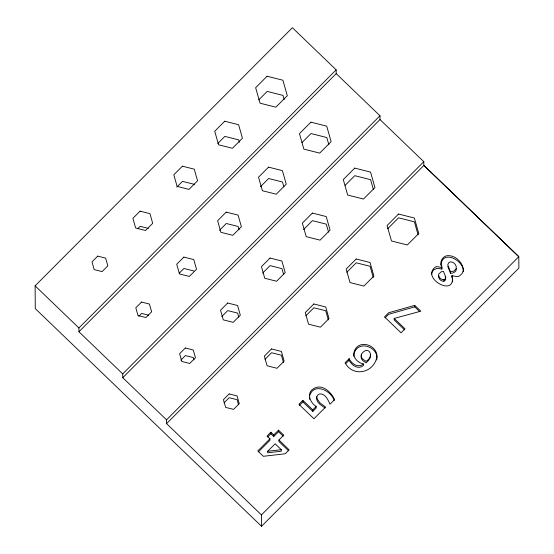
<?xml version="1.0" encoding="UTF-8"?>
<svg xmlns="http://www.w3.org/2000/svg" width="554" height="554" viewBox="0 0 554 554"><rect width="100%" height="100%" fill="white"/><g stroke="black" fill="none" stroke-linecap="round" stroke-linejoin="round"><path stroke-width="0.83" d="M452.653 281.958L452.036 275.733L457.431 276.626L459.418 276.003L462.209 273.406L463.331 270.227M438.657 275.677C438.041 278.6 441.074 281.46 443.927 281.245L445.672 279.791L445.229 276.481M376.762 359.955C379.365 347.372 358.715 339.498 354.269 352.946A8.282 8.144 -0.4 0 0 353.895 356.284M361.333 355.834L361.125 357.662L361.79 359.359L363.078 360.883L366.118 362.849C368.334 360.612 371.485 357.808 370.328 354.331M456.358 268.448L456.15 270.214L455.118 271.772L452.895 273.039L450.485 273.295L447.75 266.294M431.704 274.251L431.905 272.693L433.484 270.013L437.044 268.281L441.87 269.071L441.226 266.876M309.388 396.706C312.906 382.045 330.745 389.94 334.201 400.404M316.791 398.222L316.784 396.706L317.691 395.134L319.312 393.998C325.198 393.015 328.058 400.043 330.025 404.191L334.595 399.607C331.257 392.197 322.199 383.354 313.702 388.596C306.05 393.028 310.081 402.682 316.154 406.491L316.168 408.007L312.788 411.393L302.893 401.865L302.886 400.348L312.781 409.87L312.788 411.393M35.117 285.836L292.38 27.7L336.167 69.839L336.195 73.627L78.938 331.763L122.725 373.902L122.753 377.696L166.539 419.828L166.567 423.623L261.446 514.922L261.523 526.3L35.276 308.599L35.117 285.836L78.91 327.975L78.938 331.763M258.76 99.872L267.187 91.417L283.018 95.406L284.174 99.478M217.784 143.479L224.848 136.388L238.698 139.878L239.376 142.267M176.781 187.1L182.501 181.359L194.378 184.35M137.78 228.726L140.162 226.33L148.403 228.414M78.91 327.975L336.167 69.839M301.951 142.613L310.981 133.549L326.812 137.544L328.889 144.871M260.394 186.795L268.635 178.526L282.492 182.017L283.842 186.795M219.432 230.381L226.295 223.497L238.165 226.489L239.106 229.806M179.184 273.247L183.949 268.468L193.845 270.961M138.749 316.306L141.609 313.439L148.728 315.24M122.725 373.902L379.982 115.765L336.195 73.627M122.753 377.696L380.009 119.56L379.982 115.765M345.135 185.355L354.768 175.687L370.598 179.676L373.375 189.447M303.592 229.522L312.428 220.658L326.278 224.155L328.543 232.112M262.644 273.094L270.082 265.629L281.958 268.628L283.606 274.424M221.78 316.583L227.736 310.607L237.631 313.1L238.781 317.13M180.819 360.169L185.396 355.578L193.311 357.572L193.969 359.892M166.539 419.828L423.803 161.699L380.009 119.56M166.567 423.623L423.921 165.39L518.8 256.689L518.883 268.067L261.523 526.3M387.724 228.698L398.561 217.826L414.392 221.815L418.09 234.841M346.797 272.249L356.215 262.797L370.065 266.287L373.237 277.436M305.863 315.801L313.869 307.768L325.745 310.759L328.335 319.88M264.978 359.317L271.529 352.739L281.425 355.239L283.482 362.489M224.038 402.876L229.183 397.71L237.098 399.711L238.421 404.351M270.844 432.224L270.851 433.74L273.731 436.51L273.718 434.994L270.844 432.224L267.063 436.012L269.943 438.782L269.95 440.298L258.42 451.87M302.886 400.348L298.925 404.323L313.938 418.769L325.607 407.065L319.852 402.779L316.798 398.374M385.12 317.83L388.638 314.298L414.766 306.868L419.62 311.535M267.617 436.988L270.851 433.74M299.499 405.272L302.893 401.865M349.124 358.694L345.059 362.78C353.577 378.257 375.072 372.288 376.983 355.966C376.491 344.415 358.362 339.207 354.255 351.43A8.282 8.144 -0.4 0 0 355.052 358.203L357.06 360.682L360.072 362.801L363.41 363.985L363.424 365.501C358.154 369.996 351.638 365.301 349.138 360.218L349.124 358.694C351.631 363.784 358.14 368.479 363.41 363.985M269.943 438.782L257.804 450.963L263.351 456.295L285.227 453.768L289.146 449.834L278.925 440.001L283.745 435.167L278.537 430.16L273.718 434.994M345.648 363.715L349.138 360.218M463.345 271.744C464.023 263.081 454.876 254.12 446.185 255.858C442.625 257.063 440.201 260.913 440.977 264.653C444.661 270.837 437.438 264.715 435.098 267.319C420.777 278.371 456.496 298.128 452.036 275.733M273.731 436.51L278.551 431.677L278.537 430.16M267.672 451.288L275.144 443.789L281.287 449.696L281.293 451.212L267.686 452.805L267.672 451.288L281.287 449.696M312.781 409.87L316.154 406.491M452.043 277.249L452.119 275.65M261.446 514.922L518.8 256.689L423.824 165.487L423.803 161.699M443.913 279.728L445.049 279.119L445.852 277.374L443.429 271.356L441.143 271.806L438.65 274.161C438.034 277.083 441.067 279.936 443.913 279.728L443.927 281.245M414.752 305.351L388.631 312.775L384.518 316.902L401.068 332.822L405.022 328.854L394.178 318.418L420.825 311.189L414.752 305.351L414.766 306.868M450.478 271.779L454.072 271.051L456.136 268.697C457.112 265.248 453.719 261.516 450.215 261.897L448.74 262.762L447.736 264.77L450.478 271.779L450.485 273.295M324.99 407.979L319.859 404.295L318.051 402.266L316.812 399.891L316.784 396.706M404.434 329.789L394.185 319.935L394.178 318.418M278.551 431.677L283.177 436.123M288.558 450.776L278.932 441.517L278.925 440.001M463.296 269.95C462.188 259.514 442.009 249.632 440.949 265.318M309.388 398.028L309.561 399.358M441.94 267.471L441.87 269.071M361.326 354.318L361.111 356.146L361.783 357.842L363.071 359.366L366.104 361.333C375.287 355.931 368.022 344.401 361.326 354.318M267.083 76.237L255.643 87.719L260.041 103.189L275.871 107.178L287.311 95.703L282.914 80.233L267.083 76.237M224.737 121.215L214.73 131.256L218.574 144.788L232.431 148.285L242.437 138.244L238.594 124.705L224.737 121.215M182.398 166.186L173.817 174.794L177.114 186.393L188.99 189.392L197.563 180.784L194.274 169.178L182.398 166.186M140.051 211.157L132.905 218.331L135.654 227.999L145.543 230.492L152.696 223.324L149.947 213.65L140.051 211.157M97.712 256.128L91.992 261.869L94.187 269.604L102.102 271.599L107.822 265.858L105.627 258.129L97.712 256.128M310.898 122.171L299.465 133.646L303.855 149.116L319.686 153.112L331.126 141.63L326.728 126.16L310.898 122.171M268.558 167.142L258.545 177.183L262.395 190.721L276.245 194.212L286.252 184.17L282.408 170.639L268.558 167.142M226.212 212.113L217.632 220.721L220.928 232.327L232.805 235.318L241.385 226.711L238.088 215.111L226.212 212.113M183.873 257.091L176.719 264.258L179.468 273.932L189.364 276.425L196.511 269.251L193.762 259.584L183.873 257.091M141.526 302.062L135.806 307.795L138.001 315.531L145.924 317.532L151.637 311.791L149.442 304.056L141.526 302.062M354.712 168.097L343.279 179.579L347.67 195.05L363.5 199.038L374.94 187.564L370.55 172.093L354.712 168.097M312.373 213.075L302.366 223.117L306.21 236.648L320.06 240.145L330.066 230.104L326.223 216.566L312.373 213.075M270.027 258.046L261.453 266.654L264.743 278.253L276.619 281.252L285.199 272.644L281.903 261.038L270.027 258.046M227.687 303.017L220.54 310.192L223.283 319.859L233.179 322.352L240.325 315.178L237.583 305.51L227.687 303.017M185.341 347.988L179.621 353.729L181.823 361.464L189.738 363.459L195.458 357.718L193.256 349.983L185.341 347.988M398.534 214.031L387.094 225.506L391.484 240.976L407.322 244.972L418.755 233.49L414.364 218.02L398.534 214.031M356.187 259.002L346.181 269.043L350.024 282.582L363.874 286.072L373.888 276.031L370.044 262.492L356.187 259.002M313.848 303.973L305.268 312.581L308.564 324.187L320.434 327.179L329.014 318.571L325.717 306.971L313.848 303.973M271.502 348.944L264.355 356.118L267.097 365.785L276.993 368.285L284.14 361.111L281.397 351.444L271.502 348.944M229.162 393.922L223.442 399.656L225.637 407.391L233.553 409.385L239.273 403.651L237.077 395.916L229.162 393.922"/></g></svg>
